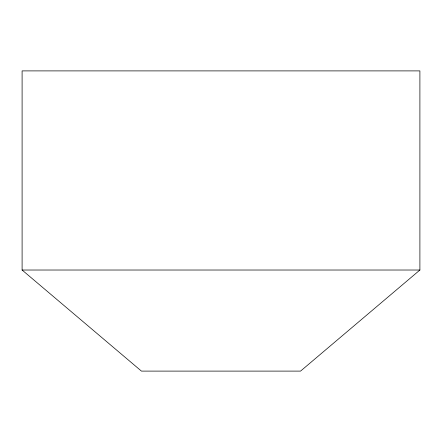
<?xml version="1.0" encoding="UTF-8"?>
<svg xmlns="http://www.w3.org/2000/svg" width="442" height="442" viewBox="0 0 442 442"><rect width="100%" height="100%" fill="white"/><g stroke="black" fill="none" stroke-linecap="round" stroke-linejoin="round"><path stroke-width="0.66" d="M419.9 270.023L300.56 371.103L141.44 371.103L22.1 270.023L22.1 70.897L419.9 70.897L419.9 270.023L22.1 270.023"/></g></svg>
